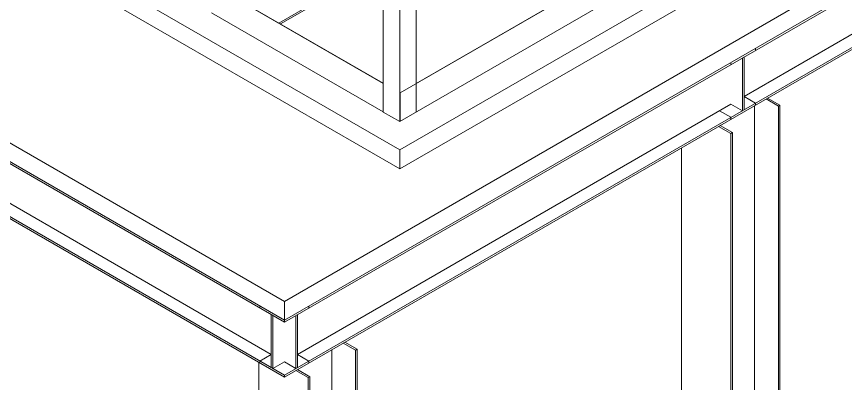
# Model space of a CAD drawing. Header units: millimetres. Extents: x -312439 to 477422, y -331570 to 212570.
# Drawn here: x 397510 to 399700, y 88861 to 89830 of the extents above; entities that cross this region are included whole.
import ezdxf

# ---------------------------------------------------------------- set-up
doc = ezdxf.new("R2010")
doc.units = ezdxf.units.MM

msp = doc.modelspace()

# ---------------------------------------------------------------- linework, layer by layer
at = {"color": 0, "linetype": 'Continuous', "lineweight": 0, "extrusion": (8.40036e-17, 0.816497, 0.57735)}
for p, q in [((398522.515, 89477.653), (394320.574, 91903.644)), ((394320.574, 91853.638), (398522.515, 89427.646)), ((402938.185, 91802.762), (398217.749, 89077.416)), ((398217.749, 89027.41), (402938.185, 91752.755)), ((398217.749, 89022.41), (402938.185, 91747.755)), ((398217.749, 89077.416), (393618.572, 91732.753)), ((398217.749, 89027.41), (393618.572, 91682.746)), ((398217.749, 89022.41), (393618.572, 91677.746)), ((398217.749, 88882.392), (402938.185, 91607.737)), ((398217.749, 88877.391), (402938.185, 91602.736)), ((398217.749, 88882.392), (393618.572, 91537.728)), ((398217.749, 88877.391), (393618.572, 91532.727)), ((398479.208, 90625.752), (398479.208, 89577.665)), ((398565.822, 90625.752), (398565.822, 89577.665)), ((398522.515, 90600.749), (398522.515, 89552.662)), ((399432.503, 89618.735), (400577.967, 90280.069)), ((399512.507, 90199.244), (398523.381, 89628.172)), ((399468.768, 90174.491), (398565.822, 89653.175)), ((399512.507, 90124.235), (398522.515, 89552.662)), ((399642.428, 90124.235), (398522.515, 89477.653)), ((398522.515, 89427.646), (399642.428, 90074.228)), ((398445.358, 89952.333), (398203.638, 89812.776)), ((398449.689, 89949.833), (398207.968, 89810.275)), ((398479.208, 89653.675), (398025.711, 89915.502)), ((398479.208, 89653.175), (398025.711, 89915.002)), ((398479.208, 89578.165), (398025.711, 89839.992)), ((399462.818, 89746.251), (399462.818, 89741.251)), ((399428.173, 89581.23), (399428.173, 89721.248)), ((399432.503, 89723.748), (399432.503, 89583.731)), ((399397.858, 89703.746), (399397.858, 89708.746)), ((398523.381, 89553.162), (398523.381, 89628.172)), ((399462.818, 89601.233), (399432.503, 89618.735)), ((399490.397, 89612.155), (399523, 89593.332)), ((399527.331, 89595.832), (399494.728, 89614.655)), ((398252.394, 88937.399), (399397.858, 89598.732)), ((399428.173, 89581.23), (399397.858, 89598.732)), ((399460.205, 87466.852), (399460.205, 89594.724)), ((399462.818, 89601.233), (399462.818, 89596.232)), ((399523, 89593.332), (399527.331, 89595.832)), ((399523, 87430.597), (399523, 89593.332)), ((399527.331, 87433.097), (399527.331, 89595.832)), ((398183.104, 88937.399), (397084.195, 89571.854)), ((398522.515, 89552.662), (398479.208, 89577.665)), ((399397.858, 89563.728), (399367.543, 89581.23)), ((399397.858, 89558.727), (399397.858, 89563.728)), ((399364.808, 89539.646), (399397.411, 89520.823)), ((399401.741, 89523.323), (399369.139, 89542.146)), ((399397.411, 89520.823), (399401.741, 89523.323)), ((399401.741, 87360.588), (399401.741, 89523.323)), ((399397.411, 87358.088), (399397.411, 89520.823)), ((399267.49, 87433.097), (399267.49, 89483.46)), ((398522.515, 89427.646), (398522.515, 89477.653)), ((398152.789, 89059.914), (398152.789, 89064.915)), ((398217.749, 89022.41), (398217.749, 89077.416)), ((398282.709, 89064.915), (398282.709, 89059.914)), ((398183.104, 88902.394), (398183.104, 89042.412)), ((398252.394, 89042.412), (398252.394, 88902.394)), ((398187.434, 89039.912), (398187.434, 88899.894)), ((398248.064, 88899.894), (398248.064, 89039.912)), ((398373.491, 88967.309), (398406.094, 88948.486)), ((398410.424, 88950.986), (398377.822, 88969.809)), ((398152.789, 88919.897), (398183.104, 88937.399)), ((398282.709, 88919.897), (398252.394, 88937.399)), ((398343.299, 86822.005), (398343.299, 88949.877)), ((398406.094, 88948.486), (398410.424, 88950.986)), ((398406.094, 86785.751), (398406.094, 88948.486)), ((398410.424, 86788.251), (398410.424, 88950.986)), ((398150.584, 86788.251), (398150.584, 88916.169)), ((398152.789, 88914.896), (398152.789, 88919.897)), ((398187.434, 88899.894), (398217.749, 88917.396)), ((398248.064, 88899.894), (398217.749, 88917.396)), ((398282.709, 88919.897), (398282.709, 88914.896)), ((398247.901, 88894.8), (398280.504, 88875.977)), ((398284.835, 88878.477), (398252.232, 88897.3)), ((398217.749, 88877.391), (398217.749, 88882.392)), ((398280.504, 88875.977), (398284.835, 88878.477)), ((398280.504, 86713.242), (398280.504, 88875.977)), ((398284.835, 86715.742), (398284.835, 88878.477))]:
    msp.add_line(p, q, dxfattribs=at)

doc.saveas('drawing.dxf')
